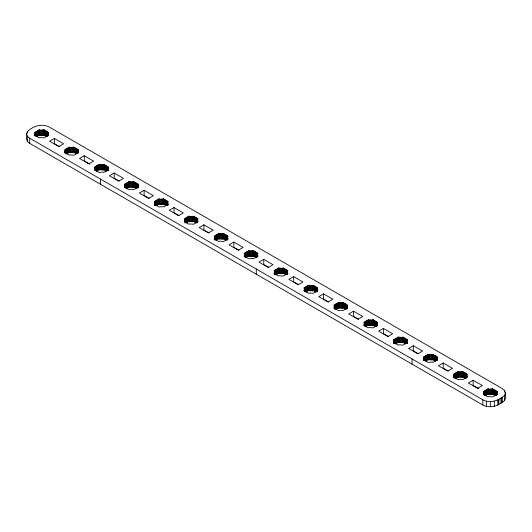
<?xml version="1.0" encoding="UTF-8"?>
<svg xmlns="http://www.w3.org/2000/svg" width="532" height="532" viewBox="0 0 532 532"><rect width="100%" height="100%" fill="white"/><g stroke="black" fill="none" stroke-linecap="round" stroke-linejoin="round"><path stroke-width="0.8" d="M35.325 132.907L35.325 134.869L34.706 135.228L39.341 137.901L39.967 137.542L43.976 137.901L48.618 135.228L47.993 134.869L47.993 132.907L48.618 132.548L43.976 129.875L39.967 130.234L39.341 129.875L34.706 132.548L35.325 132.907L35.325 135.866M65.017 152.637L65.237 150.177L64.618 149.818L69.253 147.145L69.878 147.504L73.895 147.145L78.53 149.818L77.905 150.177L77.905 153.622M77.905 150.177L77.905 152.139L78.53 152.498L73.895 155.171L69.878 154.812L69.253 155.171L64.618 152.498L65.237 152.139L65.017 151.155M184.664 221.718L184.883 219.257L184.265 218.898L188.9 216.218L192.917 216.577L193.542 216.218L198.177 218.898L197.552 219.257L197.552 222.955M214.802 236.527L214.802 238.482L214.177 238.841L218.812 241.521L219.437 241.162L223.453 241.521L228.088 238.841L227.463 238.482L227.463 236.527L228.088 236.168L223.453 233.488L222.828 233.847L218.812 233.488L214.177 236.168L214.802 236.527L214.802 239.965M244.713 253.797L244.713 255.752L244.088 256.111L248.723 258.791L252.74 258.432L253.365 258.791L258 256.111L257.375 255.752L257.375 253.797L258 253.438L253.365 250.758L249.348 251.117L248.723 250.758L244.088 253.438L244.713 253.797L244.713 256.757M274.625 271.061L274.625 273.022L274 273.382L278.635 276.061L279.26 275.702L283.277 276.061L287.912 273.382L287.287 273.022L287.287 271.061L287.912 270.708L283.277 268.028L282.652 268.387L278.635 268.028L274 270.708L274.625 271.061L274.625 274.505M304.537 288.331L304.537 290.292L303.912 290.652L308.547 293.325L309.172 292.972L313.188 293.325L317.823 290.652L317.198 290.292L317.198 288.331L317.823 287.972L313.188 285.298L312.563 285.657L308.547 285.298L303.912 287.972L304.537 288.331L304.537 291.297M334.222 308.061L334.448 305.601L333.823 305.242L338.458 302.568L342.475 302.927L343.1 302.568L347.735 305.242L347.117 305.601L347.117 309.045M347.117 305.601L347.117 307.562L347.735 307.922L343.1 310.595L342.475 310.242L338.458 310.595L333.823 307.922L334.448 307.562L334.222 306.585M454.095 374.681L454.095 376.643L453.47 376.995L458.105 379.675L458.73 379.316L462.747 379.675L467.382 376.995L466.764 376.643L466.764 374.681L467.382 374.322L462.747 371.642L458.73 372.001L458.105 371.642L453.47 374.322L454.095 374.681L454.095 378.119M484.007 391.951L484.007 393.913L483.382 394.265L488.024 396.945L488.642 396.586L492.659 396.945L497.294 394.265L496.675 393.913L496.675 391.951L497.294 391.592L492.659 388.912L488.642 389.271L488.024 388.912L483.382 391.592L484.007 391.951L484.007 394.91M26.6 133.891L27.371 131.59C32.977 126.137 41.835 123.138 49.137 126.982L502.301 388.613L504.629 390.634L505.4 392.929L505.4 398.109L504.629 400.41C499.023 405.863 490.165 408.862 482.863 405.018L29.699 143.387L27.371 141.366L26.6 139.071L26.6 133.891L27.371 136.185L27.371 141.366M504.629 400.41L504.629 395.229L505.4 392.929M95.148 167.447L95.148 169.409L94.53 169.768L99.165 172.441L103.181 172.082L103.806 172.441L108.442 169.768L107.816 169.409L107.816 167.447L108.442 167.088L103.806 164.415L103.181 164.767L99.165 164.415L94.53 167.088L95.148 167.447L95.148 170.406M125.06 184.717L125.06 186.679L124.441 187.038L129.077 189.711L129.702 189.352L133.718 189.711L138.353 187.038L137.728 186.679L137.728 184.717L138.353 184.358L133.718 181.685L133.093 182.037L129.077 181.685L124.441 184.358L125.06 184.717L125.06 187.676M154.972 201.987L154.972 203.949L154.353 204.301L158.988 206.981L163.005 206.622L163.63 206.981L168.265 204.301L167.64 203.949L167.64 201.987L168.265 201.628L163.63 198.948L159.613 199.307L158.988 198.948L154.353 201.628L154.972 201.987L154.972 205.425M364.36 322.871L364.36 324.833L363.735 325.192L368.37 327.865L368.995 327.506L373.012 327.865L377.647 325.192L377.028 324.833L377.028 322.871L377.647 322.512L373.012 319.838L372.387 320.197L368.37 319.838L363.735 322.512L364.36 322.871L364.36 325.83M394.272 340.141L394.272 342.103L393.647 342.462L398.282 345.135L398.907 344.776L402.923 345.135L407.559 342.462L406.94 342.103L406.94 340.141L407.559 339.782L402.923 337.108L402.298 337.468L398.282 337.108L393.647 339.782L394.272 340.141L394.272 343.579M424.184 357.411L424.184 359.373L423.558 359.732L428.194 362.405L432.21 362.046L432.835 362.405L437.47 359.732L436.852 359.373L436.852 357.411L437.47 357.052L432.835 354.379L432.21 354.731L428.194 354.379L423.558 357.052L424.184 357.411L424.184 360.37M27.371 136.185L29.699 138.207L482.863 399.838C490.165 403.682 499.023 400.676 504.629 395.229M46.663 131.424L46.663 136.604L43.976 135.055L39.967 135.414L39.341 135.055L36.661 136.604L36.661 131.424M54.377 138.466L49.589 141.226L58.859 146.579L63.647 143.82L54.377 138.466L54.377 143.647L59.365 146.533M76.575 148.687L76.575 153.874L73.895 152.325L73.27 152.684L69.253 152.325L66.573 153.874L66.573 148.687M84.289 155.736L79.501 158.496L88.771 163.849L93.559 161.09L84.289 155.736L84.289 160.917L89.994 164.208M96.485 165.957L96.485 171.144L99.165 169.595L103.181 169.954L103.806 169.595L106.486 171.144L106.486 165.957M114.2 173.006L109.412 175.766L118.683 181.119L123.471 178.36L114.2 173.006L114.2 178.187L119.188 181.066M136.398 183.227L136.398 188.408L133.718 186.865L133.093 187.224L129.077 186.865L126.397 188.408L126.397 183.227M144.112 190.27L139.324 193.036L148.594 198.389L153.382 195.63L144.112 190.27L144.112 195.457L149.1 198.336M166.31 200.498L166.31 205.678L163.63 204.135L163.005 204.494L158.988 204.135L156.308 205.678L156.308 200.498M174.024 207.54L169.236 210.306L178.506 215.66L183.294 212.893L174.024 207.54L174.024 212.727L179.011 215.606M196.222 217.768L196.222 222.948L193.542 221.405L192.917 221.758L188.9 221.405L186.22 222.948L186.22 217.768M203.936 224.81L199.148 227.576L208.418 232.93L213.206 230.163L203.936 224.81L203.936 229.997L208.923 232.876M226.133 235.038L226.133 240.218L223.453 238.675L222.828 239.028L218.812 238.675L216.132 240.218L216.132 235.038M233.847 242.08L229.059 244.846L238.329 250.2L243.117 247.433L233.847 242.08L233.847 247.26L238.835 250.146M256.045 252.308L256.045 257.488L253.365 255.939L252.74 256.298L248.723 255.939L246.043 257.488L246.043 252.308M263.759 259.35L258.971 262.116L268.241 267.47L273.029 264.703L263.759 259.35L263.759 264.53L268.746 267.416M285.957 269.578L285.957 274.758L283.277 273.209L282.652 273.568L278.635 273.209L275.955 274.758L275.955 269.578M293.671 276.62L288.883 279.38L298.153 284.74L302.941 281.973L293.671 276.62L293.671 281.8L298.658 284.687M315.868 286.848L315.868 292.028L313.188 290.479L312.563 290.838L308.547 290.479L305.867 292.028L305.867 286.848M323.582 293.89L318.794 296.65L328.064 302.003L332.852 299.243L323.582 293.89L323.582 299.07L328.57 301.957M345.78 304.118L345.78 309.298L343.1 307.749L342.475 308.108L338.458 307.749L335.778 309.298L335.778 304.118M353.494 311.16L348.706 313.92L357.976 319.273L362.764 316.513L353.494 311.16L353.494 316.341L358.488 319.227M365.69 321.381L365.69 326.568L368.37 325.019L372.387 325.378L373.012 325.019L375.692 326.568L375.692 321.381M383.406 328.43L378.618 331.19L387.888 336.543L392.676 333.783L383.406 328.43L383.406 333.611L388.4 336.49M405.603 338.651L405.603 343.838L402.923 342.289L402.298 342.648L398.282 342.289L395.602 343.838L395.602 338.651M413.317 345.7L408.529 348.46L417.8 353.813L422.588 351.053L413.317 345.7L413.317 350.881L418.312 353.76M435.515 355.921L435.515 361.108L432.835 359.559L432.21 359.918L428.194 359.559L425.514 361.108L425.514 355.921M443.229 362.97L438.441 365.73L447.711 371.083L452.499 368.324L443.229 362.97L443.229 368.151L448.223 371.03M465.427 373.191L465.427 378.372L462.747 376.829L462.122 377.188L458.105 376.829L455.425 378.372L455.425 373.191M473.141 380.234L468.353 383L477.623 388.353L482.411 385.587L473.141 380.234L473.141 385.421L478.847 388.712M495.339 390.461L495.339 395.642L492.659 394.099L492.034 394.458L488.024 394.099L485.337 395.642L485.337 390.461M197.552 219.257L197.552 221.212L198.177 221.571L193.542 224.251L189.525 223.892L188.9 224.251L184.265 221.571L184.883 221.212L184.664 220.235M504.629 390.634L504.629 392.111M502.301 397.244L502.301 402.431M501.603 397.65L501.603 402.837M500.06 398.541L500.06 403.722M498.517 399.432L498.517 404.613M497.819 399.838L497.819 405.018M496.981 391.771L496.981 394.731M496.928 391.379L496.895 395.15M496.768 391.891L496.768 394.857M496.675 391.951L496.675 394.91M496.137 390.92L496.137 395.362M494.973 390.255L494.973 395.436M494.614 390.042L494.614 395.223M494.321 401.181L494.321 406.362M493.816 389.584L493.816 394.764M493.018 389.125L493.018 394.305M492.659 388.912L492.659 394.099M492.559 388.972L492.559 394.152M492.346 389.092L492.346 394.279M492.133 389.218L492.133 394.398M492.034 389.271L492.034 394.458M491.196 389.178L491.196 394.358M490.338 389.145L490.338 394.325M490.338 401.627L490.338 406.807M489.487 389.178L489.487 394.358M488.642 389.271L488.642 394.458M488.542 389.218L488.542 394.398M488.329 389.092L488.329 394.279M488.117 388.972L488.117 394.152M488.024 388.912L488.024 394.099M487.658 389.125L487.658 394.305M486.86 389.584L486.86 394.764M486.361 401.181L486.361 406.362M486.062 390.042L486.062 395.223M485.703 390.255L485.703 395.436M484.546 390.92L484.546 395.362M483.907 391.891L483.907 394.857M483.841 392.436L483.841 393.919M482.863 399.838L482.863 405.018M466.93 375.166L466.983 377.141M466.764 374.681L466.764 378.119M466.225 373.65L466.225 378.092M465.061 372.985L465.061 378.166M464.702 372.772L464.702 377.959M463.904 372.314L463.904 377.494M463.106 371.855L463.106 377.035M462.747 371.642L462.747 376.829M462.647 371.702L462.647 376.882M462.434 371.821L462.434 377.008M462.222 371.948L462.222 377.128M462.122 372.001L462.122 377.188M461.284 371.908L461.284 377.088M460.426 371.875L460.426 377.055M459.575 371.908L459.575 377.088M458.73 372.001L458.73 377.188M458.631 371.948L458.631 377.128M458.418 371.821L458.418 377.008M458.205 371.702L458.205 376.882M458.105 371.642L458.105 376.829M457.746 371.855L457.746 377.035M456.948 372.314L456.948 377.494M456.15 372.772L456.15 377.959M455.791 372.985L455.791 378.166M454.634 373.65L454.634 378.092M453.929 375.166L453.869 377.141M437.018 357.896L437.018 360.363M436.945 357.358L436.945 360.317M436.852 357.411L436.852 360.37M436.313 356.38L436.313 360.822M435.149 355.715L435.149 360.896M434.79 355.502L434.79 360.689M433.992 355.043L433.992 360.224M433.194 354.585L433.194 359.765M432.835 354.379L432.835 359.559M432.735 354.432L432.735 359.612M432.523 354.551L432.523 359.738M432.31 354.678L432.21 359.918M431.372 354.638L431.372 359.818M430.514 354.605L430.514 359.785M429.663 354.638L429.663 359.818M428.819 354.731L428.819 359.918M428.719 354.678L428.719 359.858M428.506 354.551L428.506 359.738M428.293 354.432L428.293 359.612M428.194 354.379L428.194 359.559M427.834 354.585L427.834 359.765M427.036 355.043L427.036 360.224M426.238 355.502L426.238 360.689M425.879 355.715L425.879 360.896M424.722 356.38L424.722 360.822M424.084 357.358L424.017 360.363M423.924 356.846L423.957 360.61M423.871 357.231L423.871 360.191M412.054 358.96L412.054 364.141M407.193 339.576L407.193 343.273M407.106 340.626L407.106 343.592M407.033 340.088L407.033 343.639M406.94 340.141L406.94 343.579M406.401 339.117L406.401 343.552M405.238 338.445L405.238 343.625M404.879 338.232L404.879 343.419M404.081 337.773L404.081 342.96M403.283 337.315L403.283 342.495M402.923 337.108L402.923 342.289M402.824 337.162L402.824 342.342M402.611 337.288L402.611 342.468M402.398 337.408L402.398 342.588M402.298 337.468L402.298 342.648M401.461 337.368L401.461 342.548M400.603 337.335L400.603 342.522M399.751 337.368L399.751 342.548M398.907 337.468L398.907 342.648M398.807 337.408L398.807 342.588M398.594 337.288L398.594 342.468M398.382 337.162L398.382 342.342M398.282 337.108L398.282 342.289M397.923 337.315L397.923 342.495M397.125 337.773L397.125 342.96M396.327 338.232L396.327 343.419M395.968 338.445L395.968 343.625M394.811 339.117L394.811 343.552M394.172 340.088L394.172 343.639M394.013 339.576L394.046 343.339M393.959 339.961L393.959 343.758M377.281 322.306L377.248 326.076M377.195 323.356L377.195 325.823M377.122 322.818L377.028 325.83M376.49 321.847L376.49 326.289M375.326 321.175L375.326 326.355M374.967 320.969L374.967 326.149M374.169 320.503L374.169 325.69M373.371 320.045L373.371 325.225M373.012 319.838L373.012 325.019M372.912 319.892L372.912 325.072M372.699 320.018L372.699 325.198M372.486 320.138L372.486 325.318M372.387 320.197L372.387 325.378M371.549 320.098L371.549 325.278M370.691 320.065L370.691 325.252M369.84 320.098L369.84 325.278M368.995 320.197L368.995 325.378M368.895 320.138L368.895 325.318M368.683 320.018L368.683 325.198M368.37 319.838L368.47 325.072M368.011 320.045L368.011 325.225M367.213 320.503L367.213 325.69M366.415 320.969L366.415 326.149M366.056 321.175L366.056 326.355M364.899 321.847L364.899 326.289M364.26 322.818L364.187 325.823M347.336 306.585L347.336 308.061M347.283 306.086L347.283 307.569M346.578 304.577L346.578 309.019M345.414 303.905L345.414 309.085M345.055 303.699L345.055 308.879M344.257 303.233L344.257 308.42M343.459 302.775L343.459 307.962M343.1 302.568L343 307.809M342.788 302.748L342.788 307.928M342.575 302.868L342.575 308.055M342.475 302.927L342.475 308.108M341.637 302.828L341.637 308.015M340.779 302.794L340.779 307.981M339.928 302.828L339.928 308.015M339.084 302.927L339.084 308.108M338.984 302.868L338.984 308.055M338.771 302.748L338.771 307.928M338.558 302.622L338.558 307.809M338.458 302.568L338.458 307.749M338.099 302.775L338.099 307.962M337.301 303.233L337.301 308.42M336.503 303.699L336.503 308.879M336.144 303.905L336.144 309.085M334.987 304.577L334.987 309.019M334.448 305.601L334.448 309.045M334.276 306.086L334.276 307.569M317.298 288.278L317.298 291.237M317.198 288.331L317.198 291.297M316.666 287.307L316.666 291.749M315.503 286.635L315.503 291.815M315.144 286.429L315.144 291.609M314.346 285.97L314.346 291.15M313.548 285.504L313.548 290.691M313.188 285.298L313.188 290.479M313.089 285.352L313.089 290.538M312.876 285.478L312.876 290.658M312.663 285.598L312.663 290.785M312.563 285.657L312.563 290.838M311.725 285.558L311.725 290.745M310.868 285.531L310.868 290.711M310.01 285.558L310.01 290.745M309.172 285.657L309.172 290.838M309.072 285.598L309.072 290.785M308.859 285.478L308.859 290.658M308.646 285.352L308.646 290.538M308.547 285.298L308.547 290.479M308.188 285.504L308.188 290.691M307.39 285.97L307.39 291.15M306.592 286.429L306.592 291.609M306.233 286.635L306.233 291.815M305.075 287.307L305.075 291.749M304.437 288.278L304.437 291.237M304.364 288.823L304.311 291.536M304.277 287.765L304.277 291.47M287.513 272.045L287.513 274.266M287.386 271.007L287.386 274.559M287.287 271.061L287.287 274.505M286.748 270.037L286.748 274.479M285.591 269.365L285.591 274.552M285.232 269.159L285.232 274.339M284.434 268.7L284.434 273.88M283.636 268.234L283.636 273.421M283.277 268.028L283.277 273.209M283.177 268.081L283.177 273.268M282.964 268.208L282.964 273.388M282.751 268.327L282.751 273.514M282.652 268.387L282.652 273.568M281.814 268.288L281.814 273.475M280.956 268.261L280.956 273.441M280.098 268.288L280.098 273.475M279.16 268.327L279.26 273.568M278.948 268.208L278.948 273.388M278.735 268.081L278.735 273.268M278.635 268.028L278.635 273.209M278.276 268.234L278.276 273.421M277.478 268.7L277.478 273.88M276.68 269.159L276.68 274.339M276.321 269.365L276.321 274.552M275.164 270.037L275.164 274.479M274.525 271.007L274.525 274.559M274.452 271.553L274.452 274.512M274.366 270.495L274.312 274.585M257.688 253.618L257.688 256.577M257.634 253.225L257.601 256.996M257.475 253.737L257.475 256.697M257.375 253.797L257.375 256.757M256.836 252.767L256.836 257.209M256.278 269.019L256.278 274.206M255.679 252.095L255.679 257.282M255.32 251.889L255.32 257.069M254.522 251.43L254.522 256.61M253.724 250.971L253.724 256.151M253.365 250.758L253.365 255.939M253.265 250.818L253.265 255.998M253.052 250.938L253.052 256.118M252.84 251.064L252.84 256.244M252.74 251.117L252.74 256.298M251.902 251.024L251.902 256.205M251.044 250.991L251.044 256.171M250.186 251.024L250.186 256.205M249.348 251.117L249.348 256.298M249.249 251.064L249.249 256.244M249.036 250.938L249.036 256.118M248.823 250.818L248.823 255.998M248.723 250.758L248.723 255.939M248.364 250.971L248.364 256.151M247.566 251.43L247.566 256.61M246.768 251.889L246.768 257.069M246.409 252.095L246.409 257.282M245.252 252.767L245.252 257.209M244.614 253.737L244.614 256.697M244.54 254.283L244.487 256.996M227.723 235.955L227.723 239.659M227.636 237.013L227.636 239.972L227.563 236.467M227.463 236.527L227.463 239.965M226.925 235.496L226.925 239.939M225.768 234.825L225.768 240.012M225.408 234.619L225.408 239.799M224.61 234.16L224.61 239.34M223.812 233.701L223.812 238.881M223.453 233.488L223.453 238.675M223.354 233.548L223.354 238.728M223.141 233.668L223.141 238.848M222.928 233.794L222.928 238.974M222.828 233.847L222.828 239.028M221.99 233.754L221.99 238.935M221.132 233.721L221.132 238.901M220.275 233.754L220.275 238.935M219.437 233.847L219.437 239.028M219.337 233.794L219.337 238.974M219.124 233.668L219.124 238.848M218.911 233.548L218.911 238.728M218.812 233.488L218.812 238.675M218.453 233.701L218.453 238.881M217.655 234.16L217.655 239.34M216.857 234.619L216.857 239.799M216.497 234.825L216.497 240.012M215.334 235.496L215.334 239.939M214.702 236.467L214.702 240.018M214.629 237.013L214.629 238.489M197.724 219.743L197.724 221.226M197.013 218.226L197.013 222.669M195.856 217.561L195.856 222.742M195.497 217.349L195.497 222.529M194.699 216.89L194.699 222.07M193.901 216.431L193.901 221.611M193.542 216.218L193.542 221.405M193.442 216.278L193.442 221.458M193.229 216.398L193.229 221.585M193.016 216.524L193.016 221.704M192.917 216.577L192.917 221.758M192.072 216.484L192.072 221.664M191.221 216.451L191.221 221.631M190.363 216.484L190.363 221.664M189.525 216.577L189.525 221.758M189.425 216.524L189.425 221.704M189.212 216.398L189.212 221.585M189 216.278L189 221.458M188.9 216.218L188.9 221.405M188.541 216.431L188.541 221.611M187.743 216.89L187.743 222.07M186.945 217.349L186.945 222.529M186.586 217.561L186.586 222.742M185.422 218.226L185.422 222.669M184.883 219.257L184.883 222.955M184.717 219.743L184.717 221.226M167.813 202.473L167.813 205.432M167.74 201.927L167.74 204.893M167.64 201.987L167.64 205.425M167.101 200.956L167.101 205.399M165.944 200.291L165.944 205.472M165.585 200.079L165.585 205.266M164.787 199.62L164.787 204.8M163.989 199.161L163.989 204.341M163.63 198.948L163.63 204.135M163.53 199.008L163.53 204.188M163.317 199.128L163.317 204.315M163.105 199.254L163.005 204.494M162.16 199.214L162.16 204.394M161.309 199.181L161.309 204.361M160.451 199.214L160.451 204.394M159.613 199.307L159.613 204.494M159.514 199.254L159.514 204.434M159.301 199.128L159.301 204.315M159.088 199.008L159.088 204.188M158.988 198.948L158.988 204.135M158.629 199.161L158.629 204.341M157.831 199.62L157.831 204.8M157.033 200.079L157.033 205.266M156.674 200.291L156.674 205.472M155.51 200.956L155.51 205.399M154.879 201.927L154.805 205.432M154.719 201.415L154.752 205.186M154.666 201.808L154.666 204.767M137.988 184.152L137.988 187.849M137.894 185.203L137.894 187.67M137.828 184.657L137.728 187.676M137.19 183.686L137.19 188.129M136.032 183.021L136.032 188.202M135.673 182.808L135.673 187.995M134.875 182.35L134.875 187.53M134.077 181.891L134.077 187.071M133.718 181.685L133.718 186.865M133.618 181.738L133.618 186.918M133.406 181.858L133.406 187.045M133.193 181.984L133.193 187.164M133.093 182.037L133.093 187.224M132.249 181.944L132.249 187.124M131.397 181.911L131.397 187.091M130.54 181.944L130.54 187.124M129.702 182.037L129.702 187.224M129.602 181.984L129.602 187.164M129.389 181.858L129.389 187.045M129.176 181.738L129.176 186.918M129.077 181.685L129.077 186.865M128.717 181.891L128.717 187.071M127.919 182.35L127.919 187.53M127.121 182.808L127.121 187.995M126.762 183.021L126.762 188.202M125.599 183.686L125.599 188.129M124.967 184.657L124.894 187.67M124.807 184.152L124.807 187.849M108.076 166.882L108.043 170.646M107.916 167.394L107.983 170.4M107.816 167.447L107.816 170.406M107.278 166.416L107.278 170.858M106.121 165.751L106.121 170.932M105.762 165.538L105.762 170.725M104.964 165.08L104.964 170.267M104.166 164.621L104.166 169.801M103.806 164.415L103.707 169.648M103.494 164.594L103.494 169.775M103.281 164.714L103.281 169.894M103.181 164.767L103.181 169.954M102.337 164.674L102.337 169.854M101.486 164.641L101.486 169.821M100.628 164.674L100.628 169.854M100.501 179.085L100.501 184.265M99.79 164.767L99.79 169.954M99.69 164.714L99.69 169.894M99.477 164.594L99.477 169.775M99.165 164.415L99.265 169.648M98.806 164.621L98.806 169.801M98.008 165.08L98.008 170.267M97.21 165.538L97.21 170.725M96.851 165.751L96.851 170.932M95.687 166.416L95.687 170.858M95.055 167.394L94.982 170.4M78.131 151.155L78.131 152.637M78.071 150.662L78.071 152.145M77.366 149.153L77.366 153.595M76.209 148.481L76.209 153.662M75.85 148.275L75.85 153.455M75.052 147.81L75.052 152.997M74.254 147.351L74.254 152.531M73.895 147.145L73.895 152.325M73.795 147.198L73.795 152.378M73.582 147.324L73.582 152.504M73.369 147.444L73.369 152.624M73.27 147.504L73.27 152.684M72.425 147.404L72.425 152.584M71.574 147.371L71.574 152.558M70.716 147.404L70.716 152.584M69.878 147.504L69.878 152.684M69.778 147.444L69.778 152.624M69.566 147.324L69.566 152.504M69.353 147.198L69.353 152.378M69.253 147.145L69.253 152.325M68.894 147.351L68.894 152.531M68.096 147.81L68.096 152.997M67.298 148.275L67.298 153.455M66.939 148.481L66.939 153.662M65.775 149.153L65.775 153.595M65.237 150.177L65.237 153.622M65.07 150.662L65.07 152.145M48.093 132.854L48.093 135.813M47.993 132.907L47.993 135.866M47.454 131.883L47.454 136.325M46.297 131.211L46.297 136.392M45.938 131.005L45.938 136.185M45.14 130.54L45.14 135.727M44.342 130.081L44.342 135.268M43.976 129.875L43.976 135.055M43.883 129.928L43.883 135.108M43.671 130.054L43.671 135.234M43.458 130.174L43.458 135.361M43.358 130.234L43.358 135.414M42.513 130.134L42.513 135.314M41.662 130.101L41.662 135.288M40.804 130.134L40.804 135.314M39.867 130.174L39.967 135.414M39.654 130.054L39.654 135.234M39.441 129.928L39.441 135.108M39.341 129.875L39.341 135.055M38.982 130.081L38.982 135.268M38.184 130.54L38.184 135.727M37.386 131.005L37.386 136.185M37.027 131.211L37.027 136.392M35.863 131.883L35.863 135.58M35.232 132.854L35.232 135.813M35.159 133.392L35.105 136.112L35.072 132.342M29.699 138.207L29.699 143.387M27.371 131.59L27.371 133.073"/></g></svg>
